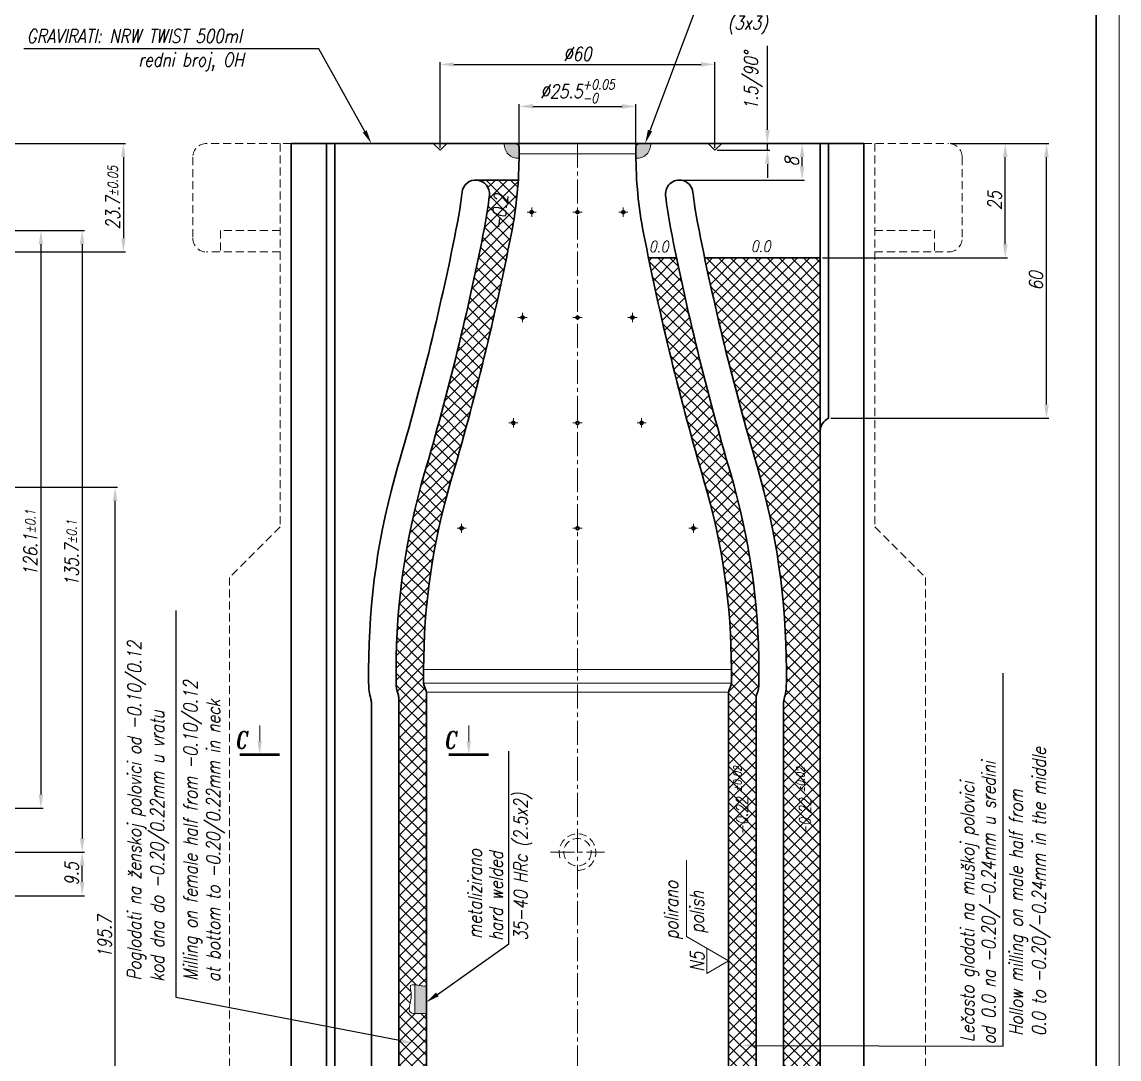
# Model space of a CAD drawing. Extents: x -199 to 780, y -94 to 506.
# Drawn here: x 192 to 431.5, y 79.6 to 306 of the extents above; entities that cross this region are included whole.
import ezdxf
from ezdxf import colors
from ezdxf.entities.mleader import LeaderData, LeaderLine
from ezdxf.math import Vec2, Vec3

# ---------------------------------------------------------------- set-up
doc = ezdxf.new("R2010")
doc.units = 0
doc.header["$LTSCALE"] = 7
doc.header["$MEASUREMENT"] = 0
doc.linetypes.add('CENTER2', pattern=[1.125, 0.75, -0.125, 0.125, -0.125])
doc.linetypes.add('HIDDEN', pattern=[0.375, 0.25, -0.125])
doc.layers.get('0').update_dxf_attribs({"linetype": 'CONTINUOUS', "lineweight": 15})
for name, color, linetype, lineweight in [('1', 1, 'CENTER2', 15), ('2', 2, 'HIDDEN', 15), ('3', 3, 'CONTINUOUS', 30), ('4', 5, 'CONTINUOUS', 50), ('8', 252, 'CONTINUOUS', 15), ('ENGLISH', 252, 'CONTINUOUS', 18)]:
    doc.layers.add(name, color=color, linetype=linetype, lineweight=lineweight)
doc.styles.add('ITALICT', font='ITALICT.shx', dxfattribs={"width": 0.8, "height": 3})
doc.styles.get("Standard").update_dxf_attribs({"font": 'isocp.shx', "height": 3})
doc.dimstyles.get("Standard").update_dxf_attribs({"dimtxt": 3, "dimasz": 3, "dimexe": 0.5, "dimexo": 0.5, "dimgap": 0.8, "dimtad": 1, "dimdsep": 46, "dimtxsty": 'ITALICT', "dimcen": 0.09, "dimazin": 2, "dimtfac": 1, "dimtmove": 0, "dimatfit": 3, "dimfxl": 1, "dimtolj": 1, "dimtzin": 0, "dimarcsym": 0})

# ---------------------------------------------------------------- blocks, each defined once
blk = doc.blocks.new('*D12')
at = {"color": 0, "lineweight": -2, "transparency": 16777216}
for p, q in [((300.506075935411, 279.1682538731645), (300.506075935411, 288.0477000788716)), ((303.506075935411, 287.5477000788716), (323.0060759354109, 287.5477000788716)), ((326.0060759354109, 279.1682538731645), (326.0060759354109, 288.0477000788716))]:
    blk.add_line(p, q, dxfattribs=at)
at = {"color": 0, "transparency": 16777216}
for points in [[(303.506075935411, 288.0477000788716), (303.506075935411, 287.0477000788716), (300.506075935411, 287.5477000788716)], [(323.0060759354109, 288.0477000788716), (323.0060759354109, 287.0477000788716), (326.0060759354109, 287.5477000788716)]]:
    blk.add_solid(points, dxfattribs=at)
at = {"color": 0, "transparency": 16777216, "insert": (313.2560759354109, 290.8327000788716), "char_height": 3, "attachment_point": 5, "style": 'ITALICT'}
blk.add_mtext('\\A1;%%c25.5{}{\\H0.71x;\\C3;\\S+0.05^ -0;}', dxfattribs=at)
blk = doc.blocks.new('*D23')
at = {"color": 0, "lineweight": -2, "transparency": 16777216}
for p, q in [((161.2258858793589, 279.4682538731645), (214.6031595607306, 279.4682538731645)), ((214.1031595607306, 276.4682538731645), (214.1031595607306, 258.7682538731644)), ((161.2258858793589, 255.7682538731644), (214.6031595607306, 255.7682538731644))]:
    blk.add_line(p, q, dxfattribs=at)
at = {"color": 0, "transparency": 16777216}
for points in [[(213.6031595607306, 276.4682538731645), (214.6031595607306, 276.4682538731645), (214.1031595607306, 279.4682538731645)], [(213.6031595607306, 258.7682538731644), (214.6031595607306, 258.7682538731644), (214.1031595607306, 255.7682538731644)]]:
    blk.add_solid(points, dxfattribs=at)
at = {"color": 0, "transparency": 16777216, "insert": (211.8031595607306, 267.6182538731645), "char_height": 3, "attachment_point": 5, "rotation": 90, "style": 'ITALICT'}
blk.add_mtext('\\A1;23.7{}{\\H0.71x;\\C3;%%p0.05}', dxfattribs=at)
blk = doc.blocks.new('*D26')
at = {"color": 0, "lineweight": -2, "transparency": 16777216}
for p, q in [((158.1758858793586, 260.4682538731645), (196.6031595607306, 260.4682538731645)), ((196.1031595607306, 257.4682538731645), (196.1031595607306, 137.3682538731644)), ((156.2258858793588, 134.3682538731645), (196.6031595607306, 134.3682538731644))]:
    blk.add_line(p, q, dxfattribs=at)
at = {"color": 0, "transparency": 16777216}
for points in [[(195.6031595607306, 257.4682538731645), (196.6031595607306, 257.4682538731645), (196.1031595607306, 260.4682538731645)], [(195.6031595607306, 137.3682538731644), (196.6031595607306, 137.3682538731644), (196.1031595607306, 134.3682538731644)]]:
    blk.add_solid(points, dxfattribs=at)
at = {"color": 0, "transparency": 16777216, "insert": (193.8031595607306, 192.3099414333092), "char_height": 3, "attachment_point": 5, "rotation": 90, "style": 'ITALICT'}
blk.add_mtext('\\A1;126.1{}{\\H0.71x;\\C3;%%p0.1}', dxfattribs=at)
blk = doc.blocks.new('*D27')
at = {"color": 0, "lineweight": -2, "transparency": 16777216}
for p, q in [((158.1758858793586, 260.4682538731645), (205.6031595607306, 260.4682538731645)), ((205.1031595607306, 257.4682538731645), (205.1031595607306, 127.7682538731644)), ((165.3758858793589, 124.7682538731644), (205.6031595607306, 124.7682538731644))]:
    blk.add_line(p, q, dxfattribs=at)
at = {"color": 0, "transparency": 16777216}
for points in [[(204.6031595607306, 257.4682538731645), (205.6031595607306, 257.4682538731645), (205.1031595607306, 260.4682538731645)], [(204.6031595607306, 127.7682538731644), (205.6031595607306, 127.7682538731644), (205.1031595607306, 124.7682538731644)]]:
    blk.add_solid(points, dxfattribs=at)
at = {"color": 0, "transparency": 16777216, "insert": (202.8031595607306, 190.036710123833), "char_height": 3, "attachment_point": 5, "rotation": 90, "style": 'ITALICT'}
blk.add_mtext('\\A1;135.7{}{\\H0.71x;\\C3;%%p0.1}', dxfattribs=at)
blk = doc.blocks.new('*D36')
at = {"color": 0, "lineweight": -2, "transparency": 16777216}
for p, q in [((283.2560759354109, 278.4682538731645), (283.2560759354109, 297.208543599171)), ((343.2560759354109, 278.4682538731645), (343.2560759354109, 297.208543599171)), ((286.2560759354109, 296.708543599171), (340.2560759354109, 296.708543599171))]:
    blk.add_line(p, q, dxfattribs=at)
at = {"color": 0, "transparency": 16777216}
for points in [[(286.2560759354109, 297.208543599171), (286.2560759354109, 296.208543599171), (283.2560759354109, 296.708543599171)], [(340.2560759354109, 297.208543599171), (340.2560759354109, 296.208543599171), (343.2560759354109, 296.708543599171)]]:
    blk.add_solid(points, dxfattribs=at)
at = {"color": 0, "transparency": 16777216, "insert": (313.2560759354109, 299.008543599171), "char_height": 3, "attachment_point": 5, "style": 'ITALICT'}
blk.add_mtext('\\A1;%%c60', dxfattribs=at)
blk = doc.blocks.new('*D37')
at = {"color": 0, "lineweight": -2, "transparency": 16777216}
for p, q in [((354.7206842005839, 282.4682538731645), (354.7206842005839, 300.7825395874502)), ((343.7560759354109, 277.9682538731645), (355.2206842005839, 277.9682538731645)), ((354.7206842005839, 277.9682538731645), (354.7206842005839, 279.4682538731645)), ((354.7206842005839, 274.9682538731645), (354.7206842005839, 271.9682538731645))]:
    blk.add_line(p, q, dxfattribs=at)
at = {"color": 0, "transparency": 16777216}
for points in [[(354.2206842005839, 282.4682538731645), (355.2206842005839, 282.4682538731645), (354.7206842005839, 279.4682538731645)], [(354.2206842005839, 274.9682538731645), (355.2206842005839, 274.9682538731645), (354.7206842005839, 277.9682538731645)]]:
    blk.add_solid(points, dxfattribs=at)
at = {"color": 0, "transparency": 16777216, "insert": (351.6349699148695, 293.1253967303074), "char_height": 3, "attachment_point": 5, "rotation": 90, "style": 'ITALICT'}
blk.add_mtext('\\A1;1.5/90%%D', dxfattribs=at)
blk = doc.blocks.new('*D38')
at = {"color": 0, "lineweight": -2, "transparency": 16777216}
for p, q in [((362.2995983429122, 274.4682538731635), (362.2995983429122, 276.4682538731645)), ((335.9746534967235, 271.4682538731635), (362.7995983429122, 271.4682538731635))]:
    blk.add_line(p, q, dxfattribs=at)
at = {"color": 0, "transparency": 16777216}
for points in [[(361.7995983429122, 276.4682538731645), (362.7995983429122, 276.4682538731645), (362.2995983429122, 279.4682538731645)], [(361.7995983429122, 274.4682538731635), (362.7995983429122, 274.4682538731635), (362.2995983429122, 271.4682538731635)]]:
    blk.add_solid(points, dxfattribs=at)
at = {"color": 0, "transparency": 16777216, "insert": (359.9995983429122, 275.468253873164), "char_height": 3, "attachment_point": 5, "rotation": 90, "style": 'ITALICT'}
blk.add_mtext('\\A1;8', dxfattribs=at)
blk = doc.blocks.new('*D41')
at = {"color": 0, "lineweight": -2, "transparency": 16777216}
for p, q in [((394.756075935411, 279.4682538731645), (416.1579726060618, 279.4682538731645)), ((415.6579726060618, 222.4682538731645), (415.6579726060618, 276.4682538731645)), ((368.5759210578985, 219.4682538731645), (416.1579726060618, 219.4682538731645))]:
    blk.add_line(p, q, dxfattribs=at)
at = {"color": 0, "transparency": 16777216}
for points in [[(415.1579726060618, 276.4682538731645), (416.1579726060618, 276.4682538731645), (415.6579726060618, 279.4682538731645)], [(415.1579726060618, 222.4682538731645), (416.1579726060618, 222.4682538731645), (415.6579726060618, 219.4682538731645)]]:
    blk.add_solid(points, dxfattribs=at)
at = {"color": 0, "transparency": 16777216, "insert": (413.3579726060618, 249.4682538731646), "char_height": 3, "attachment_point": 5, "rotation": 90, "style": 'ITALICT'}
blk.add_mtext('\\A1;60', dxfattribs=at)
blk = doc.blocks.new('*D53')
at = {"color": 0, "lineweight": -2, "transparency": 16777216}
for p, q in [((165.3758858793589, 124.7682538731644), (205.6031595607306, 124.7682538731644)), ((205.1031595607306, 118.2682538731643), (205.1031595607306, 121.7682538731644)), ((159.9758858793591, 115.2682538731643), (205.6031595607306, 115.2682538731643))]:
    blk.add_line(p, q, dxfattribs=at)
at = {"color": 0, "transparency": 16777216}
for points in [[(204.6031595607306, 121.7682538731644), (205.6031595607306, 121.7682538731644), (205.1031595607306, 124.7682538731644)], [(204.6031595607306, 118.2682538731643), (205.6031595607306, 118.2682538731643), (205.1031595607306, 115.2682538731643)]]:
    blk.add_solid(points, dxfattribs=at)
at = {"color": 0, "transparency": 16777216, "insert": (202.8031595607306, 120.0182538731644), "char_height": 3, "attachment_point": 5, "rotation": 90, "style": 'ITALICT'}
blk.add_mtext('\\A1;9.5', dxfattribs=at)
blk = doc.blocks.new('*D96')
at = {"color": 0, "lineweight": -2, "transparency": 16777216}
for p, q in [((148.2258858793589, 204.4182538731645), (212.8001589766388, 204.4182538731645)), ((212.3001589766388, 11.71825387316444), (212.3001589766388, 201.4182538731645)), ((147.3758858793589, 8.718253873164457), (212.8001589766388, 8.718253873164437))]:
    blk.add_line(p, q, dxfattribs=at)
at = {"color": 0, "transparency": 16777216}
for points in [[(211.8001589766388, 201.4182538731645), (212.8001589766388, 201.4182538731645), (212.3001589766388, 204.4182538731645)], [(211.8001589766388, 11.71825387316444), (212.8001589766388, 11.71825387316444), (212.3001589766388, 8.718253873164437)]]:
    blk.add_solid(points, dxfattribs=at)
at = {"color": 0, "transparency": 16777216, "insert": (210.0001589766388, 106.2553920564385), "char_height": 3, "attachment_point": 5, "rotation": 90, "style": 'ITALICT'}
blk.add_mtext('\\A1;195.7', dxfattribs=at)
blk = doc.blocks.new('*D97')
at = {"color": 0, "lineweight": -2, "transparency": 16777216}
for p, q in [((394.756075935411, 279.4682538731645), (407.1579726060618, 279.4682538731645)), ((406.6579726060618, 257.4682538731645), (406.6579726060618, 276.4682538731645)), ((366.7560684379132, 254.4682538731645), (407.1579726060618, 254.4682538731645))]:
    blk.add_line(p, q, dxfattribs=at)
at = {"color": 0, "transparency": 16777216}
for points in [[(406.1579726060618, 276.4682538731645), (407.1579726060618, 276.4682538731645), (406.6579726060618, 279.4682538731645)], [(406.1579726060618, 257.4682538731645), (407.1579726060618, 257.4682538731645), (406.6579726060618, 254.4682538731645)]]:
    blk.add_solid(points, dxfattribs=at)
at = {"color": 0, "transparency": 16777216, "insert": (404.3579726060617, 266.9682538731646), "char_height": 3, "attachment_point": 5, "rotation": 90, "style": 'ITALICT'}
blk.add_mtext('\\A1;25', dxfattribs=at)
blk = doc.blocks.new('A$C06FE1C3C')
for p, q in [((-9.216942304081613, 5.321404120366878), (-9.216942304081726, 21.93393001629147)), ((-9.216942304081613, 5.321404120366878), (0, 0)), ((-4.758051151250129, 2.747062112992353), (-4.758051151250129, -2.747062112991898)), ((-4.758051151250129, -2.747062112991898), (0, 0))]:
    blk.add_line(p, q)
at = {"style": 'ITALICT', "width": 0.8}
for s, p in [('polirano', (-11.02327012145417, 4.682378787351581)), ('N5', (-5.37577021629204, -2.364104310320499))]:
    blk.add_text(s, height=3, rotation=90, dxfattribs=at).set_placement(p)
at = {"layer": 'ENGLISH', "style": 'ITALICT', "width": 0.8}
blk.add_text('polish', height=3, rotation=90, dxfattribs=at).set_placement((-5.45181787415828, 6.02467404780532))

msp = doc.modelspace()

# ---------------------------------------------------------------- hatches: boundary and pattern name
h = msp.add_hatch(color=256)
h.dxf.hatch_style = 1
h.paths.add_polyline_path([(329.2312259589474, 279.4682538731645), (326.8060759354109, 279.4682538731645, 0.4142135623730951), (326.0060759354109, 278.6682538731645), (326.0060759354109, 277.1682538731612, 0.002570937227456532), (326.0108348696241, 276.2427348236989, 0.4603087722700029)])
h.paths.add_polyline_path([(300.506075935411, 278.6682538731645, 0.4142135623730951), (299.706075935411, 279.4682538731645), (297.2809259118745, 279.4682538731645, 0.4603087722700184), (300.5013170011977, 276.2427348236988, 0.002570937227469753), (300.5060759354109, 277.1682538731657)])
h = msp.add_hatch(color=256)
h.dxf.hatch_style = 1
edge = h.paths.add_edge_path()
edge.add_spline(control_points=[(280.2560759354109, 95.57054338325203), (279.9225785951541, 95.52783572760117), (279.2494340348559, 95.52627558621508), (278.18381910864, 95.76888059381373), (277.7560759354402, 95.82054122724875)], knot_values=[10.56319920074319, 10.56319920074319, 10.56319920074319, 10.56319920074319, 11.57369769385935, 12.45186169343231, 12.45186169343231, 12.45186169343231, 12.45186169343231], degree=3, periodic=0)
edge.add_line((277.7560759354109, 95.82054122725279), (277.7560759354109, 89.54761356742773))
edge.add_spline(control_points=[(277.7560759354445, 89.5476135674271), (278.3266568545014, 89.52921398634388), (279.3634402442868, 89.62389037056082), (280.001591386397, 89.50654435706959), (280.2155436783447, 89.44785643728028)], knot_values=[0.9961703928006589, 0.9961703928006589, 0.9961703928006589, 0.9961703928006589, 2.214792333413655, 2.878355333214076, 2.878355333214076, 2.878355333214076, 2.878355333214076], degree=3, periodic=0)
edge.add_line((280.2560759354109, 89.43750221036208), (280.2560759354109, 95.57054338325203))
at = {"layer": '8'}
h = msp.add_hatch(dxfattribs=at)
h.set_pattern_fill('ANSI37', color=256, scale=15)
h.set_pattern_definition([(45, (0, 0), (-1.325825214724776, 1.325825214724777), []), (135, (0, 0), (-1.325825214724777, -1.325825214724776), [])])
edge = h.paths.add_edge_path()
edge.add_arc((210.5060759354107, 277.1682538731648), 90.0000000000002, 348.9244021646048, 356.3688370333068)
edge.add_line((300.3253945701011, 271.4682538731645), (291.0374983741087, 271.4682538731645))
edge.add_arc((291.0374983741087, 268.4682538731645), 2.99999999999998, -6.165885418230573, 90, ccw=False)
edge.add_arc((210.5060759354112, 277.168253873164), 83.99999999999962, 348.9244021646056, 353.8341145817692, ccw=False)
edge.add_arc((-289.9949546293568, 375.1413032469875), 594.0000000000002, 343.5896848812188, 348.92440216460517, ccw=False)
edge.add_arc((424.6560759354109, 164.6682538731646), 151, 163.5896848812187, 180)
edge.add_line((273.6560759354109, 164.6682538731646), (273.6560759354109, 161.6682538731645))
edge.add_arc((280.6560759354109, 161.6682538731645), 7.000000000000016, 180, 199.9484435888031)
edge.add_arc((271.2560759354109, 158.256509451318), 3, 0, 19.948443588803173, ccw=False)
edge.add_line((274.2560759354109, 158.256509451318), (274.2560759354109, 58.57999829501097))
edge.add_arc((271.2560759354109, 58.57999829501097), 2.999999999999984, -19.948443588802718, 0, ccw=False)
edge.add_arc((280.6560759354109, 55.1682538731645), 7.000000000000026, 160.0515564111967, 180.0000000000002)
edge.add_line((273.6560759354109, 55.16825387316447), (273.6560759354109, 34.54944804335679))
edge.add_line((273.6560759354109, 34.54944804335679), (279.058000241036, 37.66825297773164))
edge.add_arc((281.6560759354111, 39.16825387316391), 3.00000000000001, 105.5047890774195, 210.0000197471088, ccw=False)
edge.add_arc((322.9060759354108, 52.1682538731645), 43.24999999999989, 180, 193.5172536297275, ccw=False)
edge.add_line((279.6560759354109, 52.1682538731645), (279.6560759354109, 55.34472446139978))
edge.add_line((279.6560759354109, 55.34472446139978), (280.1956732508472, 56.82597199396986))
edge.add_arc((279.2560759354109, 57.1682538731645), 1.000000000000007, 339.9840403971164, 359.9999999999984)
edge.add_line((280.2560759354109, 57.16825387316447), (280.2560759354109, 89.43876039222708))
edge.add_spline(control_points=[(277.7560759354445, 89.5476135674271), (278.3266568545014, 89.52921398634388), (279.3634402442868, 89.62389037056082), (280.001591386397, 89.50654435706959), (280.2155436783447, 89.44785643728028)], knot_values=[0.9961703928006589, 0.9961703928006589, 0.9961703928006589, 0.9961703928006589, 2.214792333413655, 2.878355333214076, 2.878355333214076, 2.878355333214076, 2.878355333214076], degree=3, periodic=0)
edge.add_spline(control_points=[(277.7560759354445, 89.5476135674271), (277.378866455224, 89.55977748000267), (276.1747274956469, 89.72961138258398), (276.9624378646617, 92.33633235139587), (276.9934919977781, 93.96563344811739), (276.6393915839848, 95.8529054937029), (277.3196050658215, 95.87325594723308), (277.7560759354402, 95.82054122724875)], knot_values=[2.878355333214076, 2.878355333214076, 2.878355333214076, 2.878355333214076, 3.683982954908346, 5.789738561323501, 8.897583544937163, 9.667117092186864, 10.56319920074319, 10.56319920074319, 10.56319920074319, 10.56319920074319], degree=3, periodic=0)
edge.add_spline(control_points=[(277.7560759354402, 95.82054122724875), (278.18381910864, 95.76888059381373), (279.2494340348559, 95.52627558621508), (279.9225785951541, 95.52783572760117), (280.2560759354109, 95.57054338325203)], knot_values=[10.56319920074319, 10.56319920074319, 10.56319920074319, 10.56319920074319, 11.44136320031615, 12.45186169343231, 12.45186169343231, 12.45186169343231, 12.45186169343231], degree=3, periodic=0)
edge.add_line((280.2560759354109, 95.57054338325202), (280.2560759354109, 159.6682538731645))
edge.add_arc((279.2560759354109, 159.6682538731645), 0.9999999999999736, 0, 20.01595960288206)
edge.add_line((280.1956732508472, 160.0105357523591), (279.6560759354109, 161.4917832849292))
edge.add_line((279.6560759354109, 161.4917832849292), (279.6560759354109, 164.6682538731643))
edge.add_arc((424.6560759354109, 164.6682538731648), 145, 163.5896848812189, 180.0000000000002, ccw=False)
edge.add_arc((-289.9949546293564, 375.1413032469872), 599.9999999999995, 343.5896848812188, 348.9244021646051)
h.paths.add_polyline_path([(275.6489330782681, 72.93320409682546), (278.8632187925538, 72.93320409682546), (278.8632187925538, 77.43320409682546), (275.6489330782681, 77.43320409682546)], flags=24)
h.paths.add_polyline_path([(297.9797214906927, 259.8291689326168), (299.0182698933283, 269.5021477528251), (294.5439845359632, 269.9825335778327), (293.5054361333277, 260.3095547576244)], flags=24)
h.paths.add_polyline_path([(278.6138116742486, 41.96134475251452), (278.6138116742486, 51.34705903822881), (274.1138116742486, 51.34705903822881), (274.1138116742486, 41.96134475251452)], flags=24)
h = msp.add_hatch(dxfattribs=at)
h.set_pattern_fill('ANSI37', color=256, scale=15)
h.set_pattern_definition([(45, (363.2869653057778, 70.81606039663211), (-1.325825214724776, 1.325825214724777), []), (135, (363.2869653057778, 70.81606039663211), (-1.325825214724777, -1.325825214724776), [])])
h.paths.add_polyline_path([(366.2560684379133, 82.52864455972167), (358.2560759354129, 82.54768363489805), (358.2560759354119, 59.50876075600467, 0.0687892953319803), (358.3685759354119, 58.69491571547177, -0.06878929533198073), (358.8560759354118, 55.16825387316246), (358.8560759354112, 43.71825387316453), (366.2560684379133, 43.71825387316452)])
h.paths.add_polyline_path([(346.7048083049219, 207.3278920683941, -0.02046204037382518), (334.8938198957443, 254.4682538731645), (328.7673552881113, 254.4682538731644, 0.0209808515074486), (340.9492295352651, 205.6328071069954, -0.07172613089443064), (346.856075935411, 164.6682538731645), (346.856075935411, 161.4917832849292), (346.3164786199747, 160.0105357523591, 0.08755883387735833), (346.2560759354109, 159.6682538731644), (346.2560759354109, 57.16825387316452, 0.08755883387735551), (346.3164786199747, 56.82597199396989), (346.9203616496967, 55.16825387316449), (346.856075935411, 55.1682538731645), (346.856075935411, 52.16825387316453, -0.04919977567876729), (346.0225821564565, 43.7182538731644), (352.8560759354112, 43.71825387316449), (352.8560759354118, 55.16825387316264, 0.08726198881893553), (352.4360759354118, 57.55647496845526, -0.08726198881893585), (352.2560759354118, 58.57999829500925), (352.2560759354163, 158.2565094513163, -0.08726198881893482), (352.4360759354164, 159.2800327778702, 0.08726198881893654), (352.8560759354165, 161.6682538731629), (352.8560759354166, 164.6682538731638, 0.07172613089442927)])
h.paths.add_polyline_path([(366.2560684379132, 254.4682538731645), (341.0229493291823, 254.4682538731646, 0.0199324223246227), (352.460387074571, 209.0229770297938, -0.07172613089442945), (358.8560759354167, 164.6682538731635), (358.8560759354165, 161.6682538731624, -0.06878929533198186), (358.3685759354164, 158.1415920308531, 0.06878929533198223), (358.2560759354163, 157.3277469903202), (358.2560759354129, 82.54768363489806), (366.2560684379133, 82.5286445597217)])
h.paths.add_polyline_path([(351.0466979931365, 128.0408753355474), (351.0466979931365, 138.1480181926902), (347.2966979931365, 138.1480181926902), (347.2966979931365, 128.0408753355474)], flags=24)
h.paths.add_polyline_path([(349.5247347057287, 138.0666338260103), (349.5247347057287, 145.408300492677), (346.8997347057287, 145.408300492677), (346.8997347057287, 138.0666338260103)], flags=24)
h.paths.add_polyline_path([(364.8032323253805, 127.850398449986), (364.8032323253805, 137.9575413071288), (361.0532323253805, 137.9575413071288), (361.0532323253805, 127.850398449986)], flags=24)
h.paths.add_polyline_path([(363.2812690379727, 137.876156940449), (363.2812690379727, 145.2178236071156), (360.6562690379727, 145.2178236071156), (360.6562690379727, 137.876156940449)], flags=24)

# ---------------------------------------------------------------- linework, layer by layer
for p, q in [((431.4996989140276, 506.4649973084856), (431.4996989140282, -94.1370504057216)), ((243.8650428890715, 149.0263887981036), (243.8650428890715, 152.449746325167)), ((289.5057966840482, 149.0263887981036), (289.5057966840482, 152.449746325167)), ((277.7560759354109, 95.82054122727521), (277.7560759354109, 89.54761356740059))]:
    msp.add_line(p, q)
for centre, start, end in [((300.2717613603602, 279.2339392981138), 175.5203587826544, 274.3884794092052), ((326.2403905104617, 279.2339392981138), 265.6115205907964, 4.479641217345481)]:
    msp.add_arc(centre, 2.999999999999976, start, end)
msp.add_open_spline([(280.2155436783447, 89.44785643728028), (280.001591386397, 89.50654435706959), (279.0902937665625, 89.67411773543574), (276.015251711582, 89.20186808162998), (276.9624378646617, 92.33633235139587), (276.9934919977781, 93.96563344811739), (276.5742484396046, 96.20010315448326), (278.9300583924157, 95.52553537202206), (279.9225785951541, 95.52783572760117), (280.2560759354109, 95.57054338325203)], degree=3, knots=[0.996170392800659, 0.996170392800659, 0.996170392800659, 0.996170392800659, 1.65973339260108, 3.683982954908346, 5.789738561323501, 8.897583544937163, 9.667117092186864, 11.44136320031615, 12.45186169343231, 12.45186169343231, 12.45186169343231, 12.45186169343231])
for points in [[(244.3650428890715, 149.0263887981036), (243.3650428890715, 149.0263887981036), (243.8650428890715, 146.0263887981035)], [(290.0057966840482, 149.0263887981036), (289.0057966840482, 149.0263887981036), (289.5057966840482, 146.0263887981035)]]:
    msp.add_solid(points)
at = {"layer": '1'}
for p, q in [((313.2560759354109, 279.4682538731645), (313.2560759354108, 8.71825387316434)), ((302.2560759354109, 264.4682538731645), (304.2560759354109, 264.4682538731645)), ((303.2560759354109, 265.4682538731645), (303.2560759354109, 263.4682538731645)), ((312.2560759354109, 264.4682538731645), (314.2560759354109, 264.4682538731645)), ((324.2560759354109, 264.4682538731645), (322.2560759354109, 264.4682538731645)), ((323.2560759354109, 265.4682538731645), (323.2560759354109, 263.4682538731645)), ((301.2560759354109, 242.4682538731645), (301.2560759354109, 240.4682538731645)), ((325.2560759354109, 242.4682538731645), (325.2560759354109, 240.4682538731645)), ((300.2560759354109, 241.4682538731645), (302.2560759354109, 241.4682538731645)), ((312.2560759354109, 241.4682538731645), (314.2560759354109, 241.4682538731645)), ((326.2560759354109, 241.4682538731645), (324.2560759354109, 241.4682538731645)), ((298.2560759354109, 218.4682538731645), (300.2560759354109, 218.4682538731645)), ((299.2560759354109, 219.4682538731645), (299.2560759354109, 217.4682538731645)), ((312.2560759354109, 218.4682538731645), (314.2560759354109, 218.4682538731645)), ((328.2560759354109, 218.4682538731645), (326.2560759354109, 218.4682538731645)), ((327.2560759354109, 219.4682538731645), (327.2560759354109, 217.4682538731645)), ((287.9493498825663, 196.4682538731645), (287.9493498825663, 194.4682538731645)), ((338.5628019882554, 196.4682538731645), (338.5628019882554, 194.4682538731645)), ((286.9493498825663, 195.4682538731645), (288.9493498825663, 195.4682538731645)), ((312.2560759354109, 195.4682538731645), (314.2560759354109, 195.4682538731645)), ((339.5628019882554, 195.4682538731645), (337.5628019882554, 195.4682538731645)), ((307.3808792233829, 124.7682538731645), (319.1478916117905, 124.7682538731644))]:
    msp.add_line(p, q, dxfattribs=at)
at = {"layer": '2'}
for p, q in [((250.7560759354109, 279.4682538731645), (232.2560759354109, 279.4682538731645)), ((248.3060759354109, 279.4682538731645), (248.3060759354109, 195.7682538731646)), ((375.7560759354109, 279.4682538731645), (394.256075935411, 279.4682538731645)), ((378.206075935411, 279.4682538731645), (378.206075935411, 195.7682538731646)), ((229.2560759354109, 276.4682538731645), (229.2560759354108, 258.7682538731644)), ((397.256075935411, 276.4682538731645), (397.2560759354108, 258.7682538731644)), ((248.3060759354111, 260.4682538731645), (235.3060759354111, 260.4682538731645)), ((235.3060759354111, 260.4682538731645), (235.3060759354113, 255.7682538731644)), ((378.2060759354108, 260.4682538731645), (391.2060759354108, 260.4682538731645)), ((391.2060759354108, 260.4682538731645), (391.2060759354105, 255.7682538731644)), ((248.3060759354111, 255.7682538731644), (232.2560759354108, 255.7682538731644)), ((378.2060759354108, 255.7682538731644), (394.2560759354108, 255.7682538731644)), ((248.3060759354109, 195.7682538731646), (237.2560759354112, 184.7182538731645)), ((378.206075935411, 195.7682538731646), (389.2560759354107, 184.7182538731645)), ((237.2560759354112, 184.7182538731645), (237.2560759354109, 11.71825387316446)), ((389.2560759354107, 184.7182538731645), (389.2560759354113, 11.71825387316446))]:
    msp.add_line(p, q, dxfattribs=at)
msp.add_circle((313.2560759354109, 124.7682538731644), 3, dxfattribs=at)
for centre, radius, start, end in [((232.2560759354109, 276.4682538731645), 3, 90, 180), ((394.256075935411, 276.4682538731645), 3, 0, 90), ((232.2560759354108, 258.7682538731644), 3, 180, 270), ((394.2560759354108, 258.7682538731644), 3, 270, 0), ((313.2560759354109, 124.7682538731644), 4, 270, 206.7051402965727)]:
    msp.add_arc(centre, radius, start, end, dxfattribs=at)
at = {"layer": '3'}
for p, q in [((426.4996989140276, 501.4649973084855), (426.4996989140282, -89.1370504057216)), ((313.2560759354109, 279.4682538731645), (250.7560759354107, 279.4682538731645)), ((250.7560759354109, 279.4682538731645), (250.756075935411, 8.718253873164453)), ((258.4362312757232, 279.4682538731645), (258.4362312757232, 8.71825387316444)), ((260.2560836188025, 279.4682538731645), (260.2560836188026, 8.718253873164436)), ((283.2560759354109, 277.9682538731645), (281.7560759354114, 279.4682538731645)), ((283.2560759354109, 277.9682538731645), (284.7560759354105, 279.4682538731645)), ((300.5060759354109, 277.1682538731645), (300.5060759354109, 278.6682538731645)), ((313.2560759354109, 279.4682538731645), (375.7560759354112, 279.4682538731645)), ((326.0060759354109, 277.1682538731645), (326.0060759354109, 278.6682538731645)), ((343.2560759354109, 277.9682538731645), (341.7560759354114, 279.4682538731645)), ((343.2560759354109, 277.9682538731645), (344.7560759354105, 279.4682538731645)), ((366.2560684379132, 279.4682538731645), (366.2560684379133, 18.71825387316444)), ((368.0759210578985, 279.4682538731645), (368.0759210578985, 219.4682538731645)), ((375.7560759354109, 279.4682538731645), (375.7560759354108, 8.718253873164453)), ((300.3253945701011, 271.4682538731645), (291.0374983741087, 271.4682538731645)), ((328.7833486626837, 254.4682538731644), (334.8938198957443, 254.4682538731645)), ((341.0229493291823, 254.4682538731646), (366.2560684379133, 254.4682538731645)), ((267.6560759354109, 164.6682538731645), (267.6560759354109, 161.6682538731645)), ((273.6560759354109, 164.6682538731645), (273.6560759354109, 161.6682538731645)), ((279.6560759354109, 164.6682538731645), (279.6560759354109, 161.6682538731645)), ((346.856075935411, 164.6682538731645), (346.856075935411, 161.6682538731645)), ((352.8560759354166, 164.6682538731627), (352.8560759354165, 161.6682538731627)), ((358.8560759354166, 164.6682538731625), (358.8560759354165, 161.6682538731625)), ((279.7164786199747, 161.3259719939699), (280.1956732508472, 160.0105357523591)), ((346.7956732508472, 161.3259719939699), (346.3164786199747, 160.0105357523591)), ((274.2560759354109, 158.256509451318), (274.2560759354109, 58.57999829501099)), ((280.2560759354109, 159.6682538731645), (280.2560759354109, 57.1682538731645)), ((346.2560759354109, 159.6682538731645), (346.2560759354109, 57.1682538731645)), ((352.2560759354163, 158.2565094513162), (352.2560759354118, 58.57999829500924)), ((268.2560759354109, 157.3277469903223), (268.2560759354109, 59.50876075600677)), ((358.2560759354163, 157.3277469903202), (358.2560759354119, 59.50876075600474))]:
    msp.add_line(p, q, dxfattribs=at)
for centre in [(303.2560759354109, 264.4682538731645), (313.2560759354109, 264.4682538731645), (323.2560759354109, 264.4682538731645), (301.2560759354109, 241.4682538731645), (313.2560759354109, 241.4682538731645), (325.2560759354109, 241.4682538731645), (299.2560759354109, 218.4682538731645), (313.2560759354109, 218.4682538731645), (327.2560759354109, 218.4682538731645), (287.9493498825663, 195.4682538731645), (313.2560759354109, 195.4682538731645), (338.5628019882554, 195.4682538731645)]:
    msp.add_circle(centre, 0.35, dxfattribs=at)
for centre, radius, start, end in [((299.706075935411, 278.6682538731645), 0.8, 0, 90), ((326.8060759354109, 278.6682538731645), 0.8, 90, 180), ((210.5060759354109, 277.1682538731645), 90, 348.9244021646039, 0), ((416.0060759354109, 277.1682538731645), 90, 180, 191.0755978353947), ((291.0374983741087, 268.4682538731645), 3, 353.8341145817695, 173.8341145817695), ((335.4746534967235, 268.4682538731635), 3, 6.165885418227685, 186.1658854182277), ((210.5060759354109, 277.1682538731645), 78, 348.9244021646039, 353.8341145817688), ((416.0060759354217, 277.1682538731599), 78, 186.1658854182284, 191.0755978353936), ((210.5060759354109, 277.1682538731645), 84, 348.9244021646039, 353.8341145817689), ((416.0060759354217, 277.1682538731599), 84, 186.1658854182283, 191.0755978353936), ((-289.9949546293568, 375.1413032469873), 588, 343.5896848812192, 348.9244021646039), ((916.5071065001938, 375.1413032469601), 588, 191.0755978353936, 196.4103151187783), ((-289.9949546293568, 375.1413032469873), 594, 343.5896848812192, 348.9244021646039), ((-289.9949546293568, 375.1413032469873), 600, 343.5896848812192, 348.9244021646039), ((916.5071065001787, 375.1413032469873), 600, 191.0755978353947, 196.410315118781), ((916.5071065001938, 375.1413032469601), 594, 191.0755978353936, 196.4103151187783), ((369.2560684379132, 216.7101291186538), 3, 113.1651303559369, 180), ((424.6560759354109, 164.6682538731645), 157, 163.5896848812192, 180), ((201.8560759354166, 164.6682538731695), 157, 359.9999999999974, 16.41031511877823), ((424.6560759354109, 164.6682538731645), 151, 163.5896848812192, 180), ((201.8560759354166, 164.6682538731695), 151, 359.9999999999974, 16.41031511877823), ((424.6560759354109, 164.6682538731645), 145, 163.5896848812192, 180), ((201.856075935411, 164.6682538731645), 145, 0, 16.41031511878099), ((280.6560759354109, 161.6682538731645), 13, 180, 195.7405485251691), ((280.6560759354109, 161.6682538731645), 7, 180, 199.9484435888033), ((280.6560759354109, 161.6682538731645), 1, 180, 200.0159596028849), ((345.856075935411, 161.6682538731645), 1, 339.9840403971151, 0), ((345.8560759354165, 161.6682538731631), 7, 340.0515564111934, 359.9999999999974), ((345.8560759354165, 161.6682538731631), 13, 344.2594514748282, 359.9999999999974), ((265.2560759354109, 157.3277469903223), 3, 0, 15.74054852516924), ((271.2560759354109, 158.256509451318), 3, 0, 19.94844358880316), ((279.2560759354109, 159.6682538731645), 1, 0, 20.01595960288245), ((347.2560759354109, 159.6682538731645), 1, 159.9840403971183, 180), ((355.2560759354163, 158.2565094513161), 3, 160.0515564111935, 179.9999999999974), ((361.2560759354163, 157.3277469903201), 3, 164.2594514748281, 179.9999999999974)]:
    msp.add_arc(centre, radius, start, end, dxfattribs=at)
at = {"layer": '4'}
for p, q in [((248.2202964571906, 146.0263887981035), (239.5097893209523, 146.0263887981035)), ((293.8610502521673, 146.0263887981035), (285.1505431159291, 146.0263887981035))]:
    msp.add_line(p, q, dxfattribs=at)
at = {"layer": '8'}
for p, q in [((313.2560759354109, 277.1682538731645), (300.5060759354109, 277.1682538731645)), ((313.2560759354109, 277.1682538731645), (326.0060759354109, 277.1682538731645)), ((313.2560759354109, 164.6682538731645), (279.6560759354109, 164.6682538731645)), ((313.2560759354109, 164.6682538731645), (346.856075935411, 164.6682538731645)), ((313.2560759354109, 161.6682538731645), (279.6560759354109, 161.6682538731645)), ((313.2560759354109, 161.6682538731645), (346.856075935411, 161.6682538731645)), ((313.2560759354109, 159.6682538731645), (280.2560759354109, 159.6682538731645)), ((313.2560759354109, 159.6682538731645), (346.2560759354109, 159.6682538731645))]:
    msp.add_line(p, q, dxfattribs=at)

# ---------------------------------------------------------------- block references
msp.add_blockref('A$C06FE1C3C', (346.2560759354109, 101.0520347986055))

# ---------------------------------------------------------------- texts
at = {"style": 'ITALICT', "width": 0.8}
for s, height, p in [('(3x3)', 3, (346.0499293283632, 304.3208593247432)), ('GRAVIRATI: NRW TWIST 500ml ', 3, (193.0159988231898, 301.3998836929761)), ('redni broj, OH', 3, (217.3319360304344, 296.2421246270308)), ('0.0', 2.5, (328.8405518263772, 255.7094453560994)), ('0.0', 2.5, (351.1143161831951, 255.7867164243273)), ('C', 3.75, (238.7244166555334, 147.3824313346589)), ('C', 3.75, (284.3651704505102, 147.3824313346589))]:
    msp.add_text(s, height=height, dxfattribs=at).set_placement(p)
for s, height, rotation, p in [('-0.2', 3, 83.87186044700687, (297.2896710187915, 260.4276821750191)), ('Poglodati na ženskoj polovici od -0.10/0.12', 3, 90, (217.9974429757069, 96.80248808547321)), ('kod dna do -0.20/0.22mm u vratu', 3, 90, (222.9987114039552, 96.50087603696852)), ('od 0.0 na -0.20/-0.24mm u sredini', 3, 90, (404.5486353217061, 82.8112233731863)), ('Lečasto glodati na muškoj polovici', 3, 90, (399.8751269242766, 83.3365895534223)), (' %%p0.02', 1.75, 90, (349.0872347057287, 137.0374671593436)), (' %%p0.02', 1.75, 90, (362.8437690379727, 136.8469902737823)), ('35-40 HRc (2.5x2)', 3, 90, (302.371867500344, 105.4259441834211)), ('-0.22', 2.5, 90, (350.4216979931365, 128.4753991450712)), ('-0.22', 2.5, 90, (364.1782323253805, 128.2849222595098)), ('metalizirano', 3, 90, (292.3504907675946, 105.8752508646603))]:
    msp.add_text(s, height=height, rotation=rotation, dxfattribs=at).set_placement(p)
at = {"layer": 'ENGLISH', "style": 'ITALICT', "width": 0.8}
for s, p in [('Milling on female half from -0.10/0.12', (230.2619747179935, 96.70884164754807)), ('at bottom to -0.20/0.22mm in neck', (235.2632431462418, 96.40722959904338)), ('0.0 to -0.20/-0.24mm in the middle', (415.5037312750096, 84.63627715914072)), ('Hollow milling on male half from', (410.5225832236316, 84.70507398816153)), ('hard welded', (296.9661502726671, 105.4259441834211))]:
    msp.add_text(s, height=3, rotation=90, dxfattribs=at).set_placement(p)

# ---------------------------------------------------------------- dimensions: what is measured, and where the dimension line sits
dim = msp.add_linear_dim(base=(343.2560759354109, 296.708543599171), p1=(283.2560759354109, 277.9682538731645), p2=(343.2560759354109, 277.9682538731645), text='%%c<>', dimstyle='Standard')
dim.commit()
dim.dimension.update_dxf_attribs({"geometry": '*D36', "text_midpoint": (313.2560759354109, 299.008543599171)})
dim = msp.add_linear_dim(base=(354.7206842005839, 279.4682538731645), p1=(343.2560759354109, 277.9682538731645), p2=(354.7206842005839, 279.4682538731645), angle=90, text='<>/90%%D', dimstyle='Standard')
dim.commit()
dim.dimension.update_dxf_attribs({"geometry": '*D37', "text_midpoint": (351.6349699148695, 293.1253967303074)})
dim = msp.add_linear_dim(base=(326.0060759354109, 287.5477000788716), p1=(300.506075935411, 278.6682538731645), p2=(326.0060759354109, 278.6682538731645), text='%%c<>{}{\\H0.71x;\\C3;\\S+0.05^ -0;}', dimstyle='Standard', override={"dimtp": 0.05, "dimtm": 0})
dim.commit()
dim.dimension.update_dxf_attribs({"geometry": '*D12', "text_midpoint": (313.2560759354109, 290.8327000788716)})
for base, p1, p2, text, override, picture, middle in [((214.1031595607306, 255.7682538731644), (160.7258858793589, 279.4682538731645), (160.7258858793589, 255.7682538731644), '<>{}{\\H0.71x;\\C3;%%p0.05}', {"dimtp": 0.05, "dimtm": 0.05, "dimtmove": 0}, '*D23', (214.1031595607306, 267.6182538731645)), ((196.1031595607306, 134.3682538731644), (157.6758858793586, 260.4682538731645), (155.7258858793588, 134.3682538731645), '<>{}{\\H0.71x;\\C3;%%p0.1}', {"dimtp": 0.1, "dimtm": 0.1, "dimtmove": 0}, '*D26', (196.1031595607306, 192.3099414333092)), ((205.1031595607306, 124.7682538731644), (157.6758858793586, 260.4682538731645), (164.8758858793589, 124.7682538731644), '<>{}{\\H0.71x;\\C3;%%p0.1}', {"dimtp": 0.1, "dimtm": 0.1, "dimtmove": 0}, '*D27', (205.1031595607306, 190.036710123833))]:
    dim = msp.add_linear_dim(base=base, p1=p1, p2=p2, angle=90, text=text, dimstyle='Standard', override=override)
    dim.commit()
    dim.dimension.update_dxf_attribs({"geometry": picture, "text_midpoint": middle, "dimtype": 160})
for base, p1, p2, picture, middle in [((362.2995983429122, 279.4682538731645), (335.4746534967235, 271.4682538731635), (362.2995983429122, 279.4682538731645), '*D38', (359.9995983429122, 275.468253873164)), ((205.1031595607306, 124.7682538731644), (159.4758858793591, 115.2682538731643), (164.8758858793589, 124.7682538731644), '*D53', (202.8031595607306, 120.0182538731644))]:
    dim = msp.add_linear_dim(base=base, p1=p1, p2=p2, angle=90, dimstyle='Standard')
    dim.commit()
    dim.dimension.update_dxf_attribs({"geometry": picture, "text_midpoint": middle})
dim = msp.add_linear_dim(base=(406.6579726060618, 279.4682538731645), p1=(366.2560684379132, 254.4682538731645), p2=(394.256075935411, 279.4682538731645), angle=90, dimstyle='Standard', override={"dimtmove": 0})
dim.commit()
dim.dimension.update_dxf_attribs({"geometry": '*D97', "text_midpoint": (404.3579726060617, 266.9682538731646)})
for base, p1, p2, picture, middle in [((415.6579726060618, 279.4682538731645), (368.0759210578985, 219.4682538731645), (394.256075935411, 279.4682538731645), '*D41', (415.6579726060618, 249.4682538731646)), ((212.3001589766388, 204.4182538731645), (146.8758858793589, 8.718253873164457), (147.7258858793589, 204.4182538731645), '*D96', (212.3001589766388, 106.2553920564385))]:
    dim = msp.add_linear_dim(base=base, p1=p1, p2=p2, angle=90, dimstyle='Standard', override={"dimtmove": 0})
    dim.commit()
    dim.dimension.update_dxf_attribs({"geometry": picture, "text_midpoint": middle, "dimtype": 160})

# ---------------------------------------------------------------- leaders
ml = msp.add_multileader_mtext('Standard')
ml.set_content('', color=256)
ml.set_leader_properties()
ml.build(insert=Vec2(0, 0))
ml.multileader.update_dxf_attribs({"text_right_attachment_type": 6, "dogleg_length": 0.36, "arrow_head_size": 3})
ctx = ml.context
ctx.base_point, ctx.arrow_head_size, ctx.plane_origin = Vec3(368.1103212624789, 312.5616036803387), 3, Vec3(307.094945359894, 260.5693471893621)
ctx.right_attachment = 6
notes = []
notes.append((ctx, [(0, (1, 1, 0), (340.5294412611618, 312.5616036803387), (1, 0), 27.58088000131703, [(0, [(328.0388876074662, 279.4682538731645)], 0, [])])]))
ctx.mtext.insert, ctx.mtext.flow_direction = Vec3(370.1103212624789, 314.5616036803387), 5
ml = msp.add_multileader_mtext('Standard')
ml.set_content('', color=256)
ml.set_leader_properties()
ml.build(insert=Vec2(0, 0))
ml.multileader.update_dxf_attribs({"text_right_attachment_type": 6, "dogleg_length": 0.36, "arrow_head_size": 3})
ctx = ml.context
ctx.base_point, ctx.arrow_head_size, ctx.plane_origin = Vec3(190.3358502494547, 302.1416374976245), 3, Vec3(290.2190606973326, 248.1493810066479)
ctx.right_attachment, ctx.text_align_type = 6, 2
notes.append((ctx, [(0, (1, 1, 0), (256.7845647960648, 300.1416374976245), (-1, 0), 62.44871454661005, [(0, [(268.2491343099722, 279.4682538731645)], 0, [])])]))
ctx.mtext.insert, ctx.mtext.alignment, ctx.mtext.flow_direction = Vec3(192.3358502494547, 304.1416374976245), 3, 5
ml = msp.add_multileader_mtext('Standard')
ml.set_content('', color=256)
ml.set_leader_properties()
ml.build(insert=Vec2(0, 0))
ml.multileader.update_dxf_attribs({"text_right_attachment_type": 6, "dogleg_length": 0.36, "arrow_head_size": 3})
ctx = ml.context
ctx.base_point, ctx.arrow_head_size, ctx.plane_origin, ctx.plane_x_axis, ctx.plane_y_axis = Vec3(227.6592425437661, 179.4945721055258), 3, Vec3(173.6669860527895, 59.58878033380847), Vec3(-1.83697019872103e-16, -1), Vec3(1, -1.83697019872103e-16)
ctx.right_attachment, ctx.text_align_type = 6, 2
notes.append((ctx, [(0, (1, 1, 0), (225.6592425437661, 93.02327623507631), (1.83697019872103e-16, 1), 82.47129587044947, [(0, [(277.3583254223681, 83.0687943057062)], 0, [])])]))
ctx.mtext.insert, ctx.mtext.text_direction, ctx.mtext.rotation, ctx.mtext.alignment, ctx.mtext.flow_direction = Vec3(229.6592425437661, 177.4945721055258), Vec3(-1.83697019872103e-16, -1), 4.71238898038469, 3, 5
ml = msp.add_multileader_mtext('Standard')
ml.set_content('', color=256)
ml.set_leader_properties()
ml.build(insert=Vec2(0, 0))
ml.multileader.update_dxf_attribs({"text_right_attachment_type": 6, "dogleg_length": 0.36, "arrow_head_size": 3})
ctx = ml.context
ctx.base_point, ctx.arrow_head_size, ctx.plane_origin, ctx.plane_x_axis, ctx.plane_y_axis = Vec3(408.170433983168, 165.8496095236846), 3, Vec3(354.1781774921914, 48.99915699364965), Vec3(-1.83697019872103e-16, -1), Vec3(1, -1.83697019872103e-16)
ctx.right_attachment, ctx.text_align_type = 6, 2
notes.append((ctx, [(0, (1, 1, 0), (406.170433983168, 82.43365289491749), (1.83697019872103e-16, 1), 79.41595662876716, [(0, [(348.8891315409559, 82.56997590060246)], 0, [])])]))
ctx.mtext.insert, ctx.mtext.text_direction, ctx.mtext.rotation, ctx.mtext.alignment, ctx.mtext.flow_direction = Vec3(410.170433983168, 163.8496095236846), Vec3(-1.83697019872103e-16, -1), 4.71238898038469, 3, 5
ml = msp.add_multileader_mtext('Standard')
ml.set_content('', color=256)
ml.set_leader_properties()
ml.build(insert=Vec2(0, 0))
ml.multileader.update_dxf_attribs({"text_right_attachment_type": 6, "dogleg_length": 0.36, "arrow_head_size": 3})
ctx = ml.context
ctx.base_point, ctx.arrow_head_size, ctx.plane_origin, ctx.plane_x_axis, ctx.plane_y_axis = Vec3(300.2780974509373, 148.8371311595358), 3, Vec3(246.2858409599607, 71.34710788361417), Vec3(-1.83697019872103e-16, -1), Vec3(1, -1.83697019872103e-16)
ctx.right_attachment, ctx.text_align_type = 6, 2
notes.append((ctx, [(0, (1, 1, 0), (298.2780974509373, 104.781603784882), (1.83697019872103e-16, 1), 40.05552737465382, [(0, [(280.2155436783447, 91.98173484260519)], 0, [])])]))
ctx.mtext.insert, ctx.mtext.text_direction, ctx.mtext.rotation, ctx.mtext.alignment, ctx.mtext.flow_direction = Vec3(302.2780974509373, 146.8371311595358), Vec3(-1.83697019872103e-16, -1), 4.71238898038469, 3, 5
for ctx, leaders in notes:
    for number, flags, end, landing, length, lines in leaders:
        leader = LeaderData()
        leader.index, (leader.has_last_leader_line, leader.has_dogleg_vector, leader.attachment_direction) = number, flags
        leader.last_leader_point, leader.dogleg_vector, leader.dogleg_length = Vec3(end), Vec3(landing), length
        for number, points, colour, breaks in lines:
            line = LeaderLine()
            line.index, line.vertices, line.color, line.breaks = number, Vec3.list(points), colors.encode_raw_color(colour), breaks
            leader.lines.append(line)
        ctx.leaders.append(leader)

doc.saveas('drawing.dxf')
